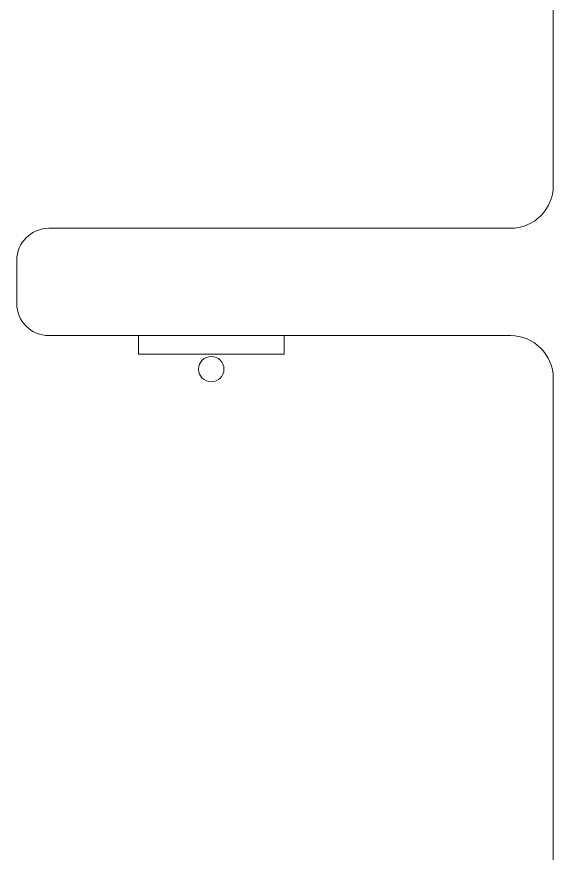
# Model space of a CAD drawing. Header units: metres. Extents: x -232 to 581, y 30 to 789.
# Drawn here: x 105.016 to 105.516, y 743.906 to 744.686 of the extents above; entities that cross this region are included whole.
import ezdxf

# ---------------------------------------------------------------- set-up
doc = ezdxf.new("R2010")
doc.units = ezdxf.units.M
doc.layers.add('A-WALL', color=250, linetype='Continuous', lineweight=20)
doc.layers.add('baños', color=140, linetype='Continuous', lineweight=0)

# ---------------------------------------------------------------- blocks, each defined once
blk = doc.blocks.new('27.11.2025 LN09 1ER NIVEL')
at = {"layer": 'A-WALL', "color": 18, "true_color": 0x000000}
for p, q in [((182.33375, 111.00412), (182.33375, 109.08412)), ((182.29375, 109.04412), (181.86375, 109.04412)), ((181.83375, 109.01412), (181.83375, 108.97412)), ((182.29375, 108.94412), (181.86375, 108.94412)), ((182.33375, 108.90412), (182.33375, 107.53412))]:
    blk.add_line(p, q, dxfattribs=at)
for centre, radius, start, end in [((182.29375, 109.08412), 0.04, 270, 0), ((181.86375, 109.01412), 0.03, 90, 180), ((181.86375, 108.97412), 0.03, 180, 270), ((182.29375, 108.90412), 0.04, 0, 90)]:
    blk.add_arc(centre, radius, start, end, dxfattribs=at)
at = {"layer": 'baños', "color": 18, "true_color": 0x000000}
blk.add_lwpolyline([(182.08299, 108.94412), (181.94711, 108.94412), (181.94711, 108.92677), (182.08299, 108.92677)], close=True, dxfattribs=at)
blk.add_circle((182.01505, 108.91289), 0.01182, dxfattribs=at)

msp = doc.modelspace()

# ---------------------------------------------------------------- block references
at = {"color": 1}
msp.add_blockref('27.11.2025 LN09 1ER NIVEL', (-76.81799, 635.44435), dxfattribs=at)

doc.saveas('drawing.dxf')
